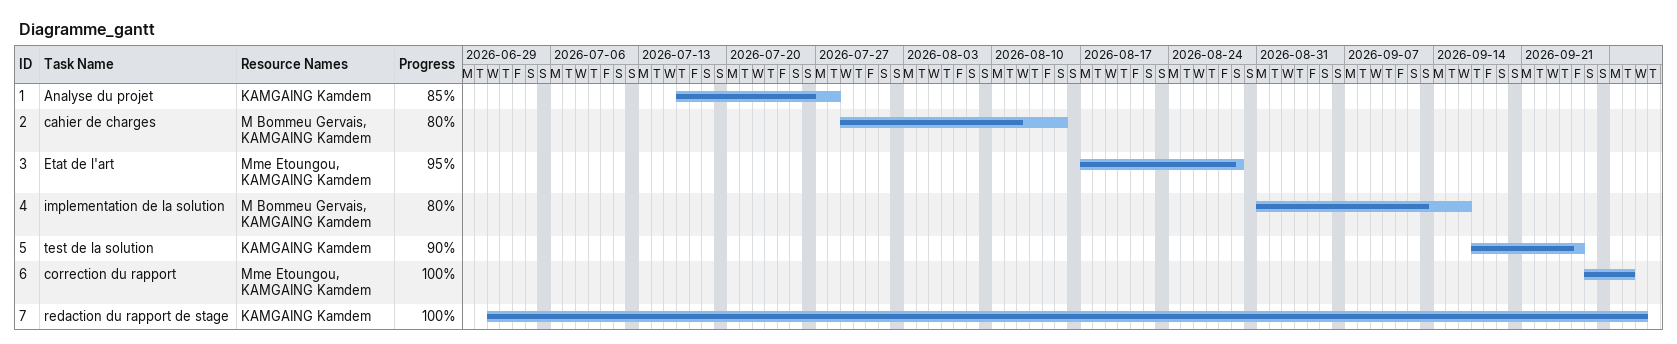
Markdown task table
Diagramme_gantt

| ID | Task | Start | Finish | Resources | % complete |
|---|---|---|---|---|---|
| 1 | Analyse du projet | 2026-07-16 | 2026-07-28 | KAMGAING Kamdem | 85 |
| 2 | cahier de charges | 2026-07-29 | 2026-08-15 | M Bommeu Gervais, KAMGAING Kamdem | 80 |
| 3 | Etat de l'art | 2026-08-17 | 2026-08-29 | Mme Etoungou, KAMGAING Kamdem | 95 |
| 4 | implementation de la solution | 2026-08-31 | 2026-09-16 | M Bommeu Gervais, KAMGAING Kamdem | 80 |
| 5 | test de la solution | 2026-09-17 | 2026-09-25 | KAMGAING Kamdem | 90 |
| 6 | correction du rapport | 2026-09-26 | 2026-09-29 | Mme Etoungou, KAMGAING Kamdem | 100 |
| 7 | redaction du rapport de stage | 2026-07-01 | 2026-09-30 | KAMGAING Kamdem | 100 |
